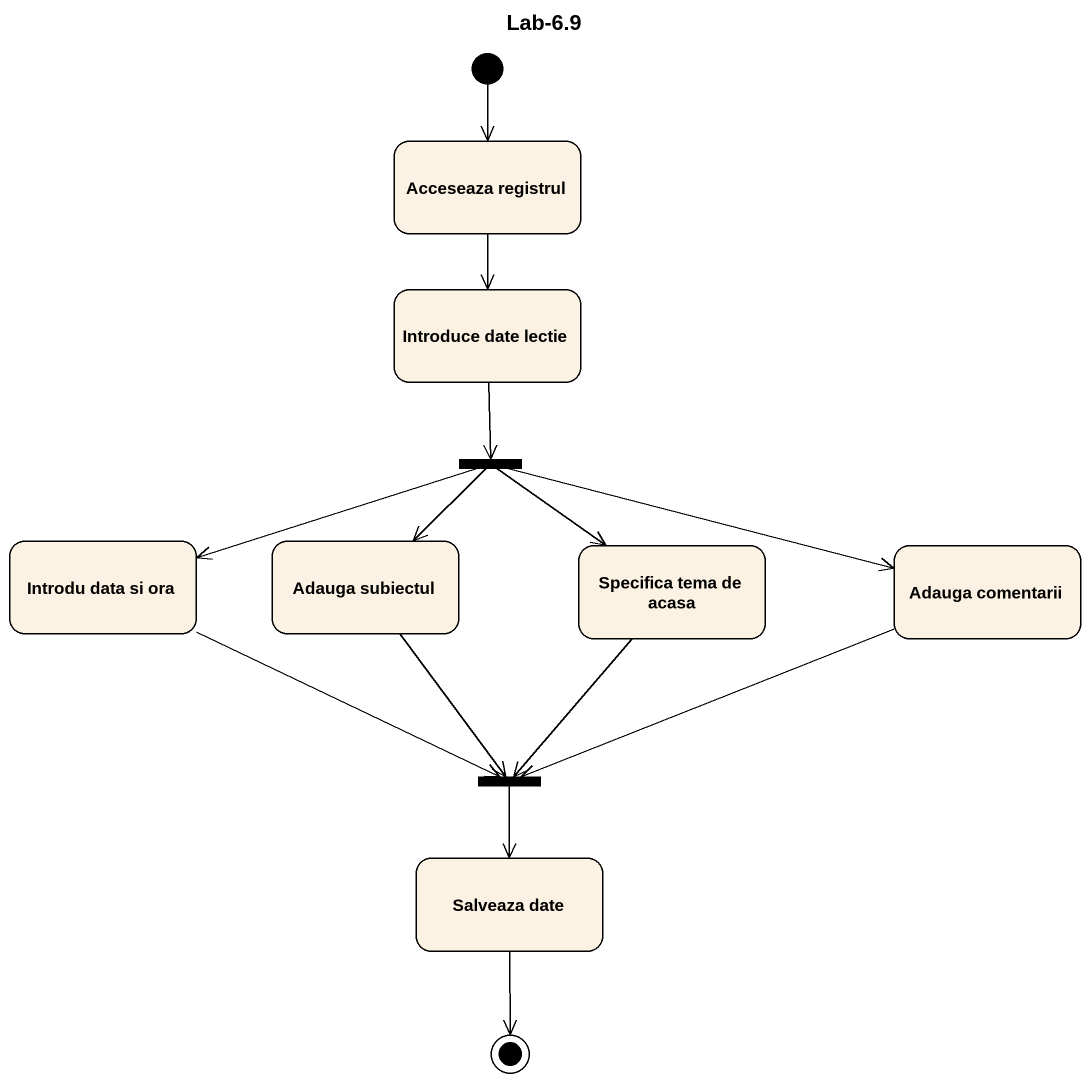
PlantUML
@startuml
title Lab-6.9
hide empty description
state "Acceseaza registrul" as Acceseaza_registrul
state "Introduce date lectie" as Introduce_date_lectie
state fork1 <<fork>>
state "Introdu data si ora" as Introdu_data_si_ora
state "Adauga subiectul" as Adauga_subiectul
state "Specifica tema de acasa" as Specifica_tema_de_acasa
state "Adauga comentarii" as Adauga_comentarii
state fork2 <<join>>
state "Salveaza date" as Salveaza_date
[*] --> Acceseaza_registrul
Acceseaza_registrul --> Introduce_date_lectie
Introduce_date_lectie --> fork1
fork1 -left-> Introdu_data_si_ora
fork1 --> Adauga_subiectul
fork1 --> Specifica_tema_de_acasa
fork1 -right-> Adauga_comentarii
Introdu_data_si_ora -right-> fork2
Adauga_subiectul --> fork2
Specifica_tema_de_acasa --> fork2
Adauga_comentarii -left-> fork2
fork2 --> Salveaza_date
Salveaza_date --> [*]
@enduml
